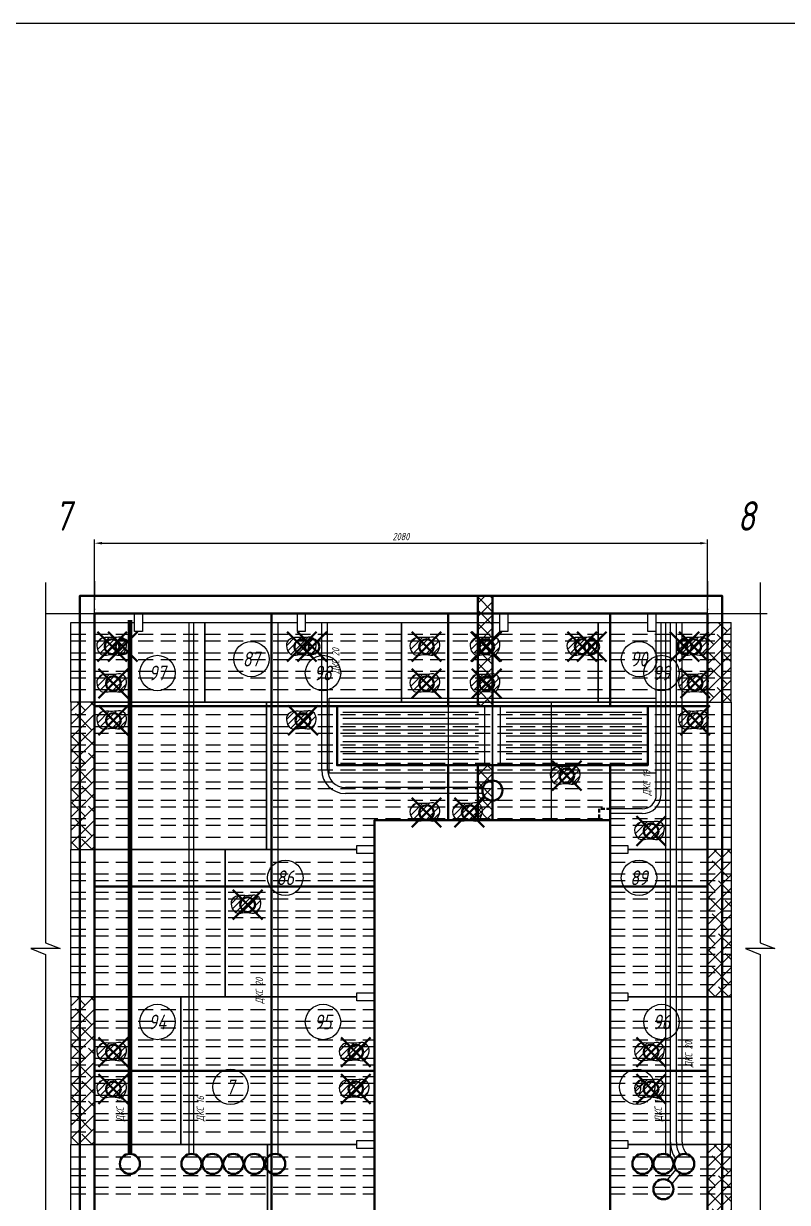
# Model space of a CAD drawing. Header units: millimetres. Extents: x -58926 to 122586, y -58688 to 8347.
# Drawn here: x 30306 to 32898, y 898 to 4896 of the extents above; entities that cross this region are included whole.
import ezdxf
from ezdxf.enums import TextEntityAlignment as Align

# ---------------------------------------------------------------- set-up
doc = ezdxf.new("R2010")
doc.units = ezdxf.units.MM
doc.header["$PDMODE"] = 35
doc.header["$PDSIZE"] = 50
for name, pattern in [('ACAD_ISO10W100', [18.5, 12, -3, 0.5, -3]), ('DASH2DOT', [31.75, 12.7, -6.35, 0, -6.35, 0, -6.35]), ('DASHED', [19.05, 12.7, -6.35])]:
    doc.linetypes.add(name, pattern=pattern)
for name, color, linetype in [('01 Черновое', 7, 'Continuous'), ('02 ОВиК', 7, 'Continuous'), ('02 Розетки', 7, 'Continuous'), ('02 ЭОМ и СС', 7, 'Continuous'), ('04 Освещение', 7, 'Continuous'), ('05 Слаботочка', 7, 'Continuous'), ('06 Авт-ка климата', 7, 'Continuous'), ('08 Пож. и техн. сигн.', 7, 'Continuous'), ('101 Крепление', 7, 'Continuous'), ('102 Звукоизоляция', 7, 'Continuous'), ('103 ГВЛ слой 1', 7, 'Continuous'), ('104 ГВЛ слой 2', 7, 'Continuous'), ('11 Привязка размеры', 7, 'Continuous')]:
    doc.layers.add(name, color=color, linetype=linetype)
doc.layers.add('100 noprint', color=1, linetype='Continuous', plot=False)
doc.styles.get("Standard").update_dxf_attribs({"font": 'arial.ttf'})
doc.styles.add('ГОСТ-ISOCPEUR', font='isocpeui.ttf', dxfattribs={"width": 0.8})
doc.dimstyles.new('ISO-25', dxfattribs={"dimtxt": 2.5, "dimasz": 2.5, "dimexe": 1.25, "dimexo": 0.625, "dimtad": 1, "dimtxsty": 'Standard', "dimcen": 2.5, "dimadec": 0, "dimazin": 0, "dimtfac": 1, "dimtmove": 0, "dimatfit": 3, "dimfxl": 1, "dimarcsym": 0})

# ---------------------------------------------------------------- blocks, each defined once
blk = doc.blocks.new('плита')
at = {"lineweight": -2}
blk.add_lwpolyline([(0, 500), (667, 500), (667, 0), (0, 0)], close=True, dxfattribs=at)
blk = doc.blocks.new('АП 500х200')
at = {"color": 0, "lineweight": -2}
for p, q in [((-507, 207), (-47, 207)), ((-507, 187), (-47, 187)), ((-507, 167), (-47, 167)), ((-507, 147), (-47, 147)), ((-507, 127), (-47, 127)), ((-507, 107), (-47, 107)), ((-507, 87), (-47, 87)), ((-507, 67), (-47, 67)), ((-507, 47), (-47, 47))]:
    blk.add_line(p, q, dxfattribs=at)
for points in [[(-554, 0), (-554, 254), (0, 254), (0, 0)], [(-527, 27), (-527, 227), (-27, 227), (-27, 27)]]:
    blk.add_lwpolyline(points, close=True, dxfattribs=at)
blk = doc.blocks.new('*D409')
at = {"layer": '01 Черновое', "color": 0, "lineweight": -2}
for p, q in [((30546.7, 2865.2), (30546.7, 3146.6)), ((30571.7, 3134.1), (32601.7, 3134.1)), ((32626.7, 2865.2), (32626.7, 3146.6))]:
    blk.add_line(p, q, dxfattribs=at)
at = {"layer": '01 Черновое', "color": 0}
for points in [[(30571.7, 3138.3), (30571.7, 3129.9), (30546.7, 3134.1)], [(32601.7, 3129.9), (32601.7, 3138.3), (32626.7, 3134.1)]]:
    blk.add_solid(points, dxfattribs=at)
at = {"layer": 'Defpoints', "color": 0}
for p in [(32626.7, 3134.1), (30546.7, 2865.2), (32626.7, 2865.2)]:
    blk.add_point(p, dxfattribs=at)
at = {"layer": '01 Черновое', "color": 0, "insert": (31586.7, 3156.6), "char_height": 25, "attachment_point": 5, "style": 'ГОСТ-ISOCPEUR'}
blk.add_mtext('2080', dxfattribs=at)

msp = doc.modelspace()

# ---------------------------------------------------------------- hatches: boundary and pattern name
at = {"layer": '01 Черновое'}
h = msp.add_hatch(dxfattribs=at)
h.set_pattern_fill('ANSI38', color=256, scale=10, style=0)
h.set_pattern_definition([(45, (-32368.85, 11411.367), (-22.45064, 22.45064), []), (135, (-32368.85, 11411.367), (-67.351921, 22.45064), [79.375, -47.625])])
h.paths.add_polyline_path([(32706.742, 2595.176), (32706.742, 2865.176), (32626.742, 2865.176), (32626.742, 2595.176)])
h = msp.add_hatch(dxfattribs=at)
h.set_pattern_fill('ANSI38', color=256, scale=10, style=0)
h.set_pattern_definition([(45, (-32368.85, 13411.367), (-22.45064, 22.45064), []), (135, (-32368.85, 13411.367), (-67.351921, 22.45064), [79.375, -47.625])])
h.paths.add_polyline_path([(30546.742, 2095.176), (30546.742, 2595.176), (30466.742, 2595.176), (30466.742, 2095.176)])
h = msp.add_hatch(dxfattribs=at)
h.set_pattern_fill('ANSI38', color=256, scale=10, style=0)
h.set_pattern_definition([(45, (-30208.85, 12911.367), (-22.45064, 22.45064), []), (135, (-30208.85, 12911.367), (-67.351921, 22.45064), [79.375, -47.625])])
h.paths.add_polyline_path([(32706.742, 1595.176), (32706.742, 2095.176), (32626.742, 2095.176), (32626.742, 1595.176)])
h = msp.add_hatch(dxfattribs=at)
h.set_pattern_fill('ANSI38', color=256, scale=10, style=0)
h.set_pattern_definition([(45, (-32368.85, 12411.367), (-22.45064, 22.45064), []), (135, (-32368.85, 12411.367), (-67.351921, 22.45064), [79.375, -47.625])])
h.paths.add_polyline_path([(30546.742, 1095.176), (30546.742, 1595.176), (30466.742, 1595.176), (30466.742, 1095.176)])
h = msp.add_hatch(dxfattribs=at)
h.set_pattern_fill('ANSI38', color=256, scale=10, style=0)
h.set_pattern_definition([(45, (-30208.85, 11911.367), (-22.45064, 22.45064), []), (135, (-30208.85, 11911.367), (-67.351921, 22.45064), [79.375, -47.625])])
h.paths.add_polyline_path([(32706.742, 595.176), (32706.742, 1095.176), (32626.742, 1095.176), (32626.742, 595.176)])
at = {"layer": '101 Крепление'}
h = msp.add_hatch(dxfattribs=at)
h.set_pattern_fill('ANSI31', color=5, scale=5, style=0)
h.set_pattern_definition([(45, (30393.338, 253.25), (-11.22532, 11.22532), [])])
edge = h.paths.add_edge_path()
edge.add_spline(control_points=[(30554.175, 2786.612), (30554.175, 2794.642), (30568.974, 2820.447), (30606.49, 2809.744), (30640.543, 2819.617), (30658.392, 2796.903), (30654.258, 2774.226), (30639.403, 2748.308), (30605.613, 2762.155), (30567.886, 2745.515), (30554.175, 2775.396), (30554.175, 2786.612)], knot_values=[0, 0, 0, 0, 24.09039364, 73.18784754, 99.9877853, 121.68889408, 145.29658819, 167.74643755, 198.18583422, 237.51289388, 271.16090154, 271.16090154, 271.16090154, 271.16090154], degree=3, periodic=1)
h = msp.add_hatch(dxfattribs=at)
h.set_pattern_fill('ANSI31', color=5, scale=5, style=0)
h.set_pattern_definition([(45, (30370.488, 253.25), (-11.22532, 11.22532), [])])
edge = h.paths.add_edge_path()
edge.add_spline(control_points=[(31197.574, 2786.612), (31197.574, 2794.642), (31212.373, 2820.447), (31249.888, 2809.744), (31283.942, 2819.617), (31301.791, 2796.903), (31297.657, 2774.226), (31282.802, 2748.308), (31249.012, 2762.155), (31211.285, 2745.515), (31197.574, 2775.396), (31197.574, 2786.612)], knot_values=[0, 0, 0, 0, 24.09039364, 73.18784754, 99.9877853, 121.68889408, 145.29658819, 167.74643755, 198.18583422, 237.51289388, 271.16090154, 271.16090154, 271.16090154, 271.16090154], degree=3, periodic=1)
h = msp.add_hatch(dxfattribs=at)
h.set_pattern_fill('ANSI31', color=5, scale=5, style=0)
h.set_pattern_definition([(45, (30266.697, 253.25), (-11.22532, 11.22532), [])])
edge = h.paths.add_edge_path()
edge.add_spline(control_points=[(31616.429, 2786.612), (31616.429, 2794.642), (31631.228, 2820.447), (31668.744, 2809.744), (31702.797, 2819.617), (31720.647, 2796.903), (31716.512, 2774.226), (31701.658, 2748.308), (31667.867, 2762.155), (31630.14, 2745.515), (31616.429, 2775.396), (31616.429, 2786.612)], knot_values=[0, 0, 0, 0, 24.09039364, 73.18784754, 99.9877853, 121.68889408, 145.29658819, 167.74643755, 198.18583422, 237.51289388, 271.16090154, 271.16090154, 271.16090154, 271.16090154], degree=3, periodic=1)
h = msp.add_hatch(dxfattribs=at)
h.set_pattern_fill('ANSI31', color=5, scale=5, style=0)
h.set_pattern_definition([(45, (30471.08, 253.25), (-11.22532, 11.22532), [])])
edge = h.paths.add_edge_path()
edge.add_spline(control_points=[(31820.813, 2786.612), (31820.813, 2794.642), (31835.612, 2820.447), (31873.127, 2809.744), (31907.18, 2819.617), (31925.03, 2796.903), (31920.896, 2774.226), (31906.041, 2748.308), (31872.25, 2762.155), (31834.523, 2745.515), (31820.813, 2775.396), (31820.813, 2786.612)], knot_values=[0, 0, 0, 0, 24.09039364, 73.18784754, 99.9877853, 121.68889408, 145.29658819, 167.74643755, 198.18583422, 237.51289388, 271.16090154, 271.16090154, 271.16090154, 271.16090154], degree=3, periodic=1)
h = msp.add_hatch(dxfattribs=at)
h.set_pattern_fill('ANSI31', color=5, scale=5, style=0)
h.set_pattern_definition([(45, (30799.326, 253.25), (-11.22532, 11.22532), [])])
edge = h.paths.add_edge_path()
edge.add_spline(control_points=[(32149.059, 2786.612), (32149.059, 2794.642), (32163.858, 2820.447), (32201.373, 2809.744), (32235.426, 2819.617), (32253.276, 2796.903), (32249.142, 2774.226), (32234.287, 2748.308), (32200.497, 2762.155), (32162.77, 2745.515), (32149.059, 2775.396), (32149.059, 2786.612)], knot_values=[0, 0, 0, 0, 24.09039364, 73.18784754, 99.9877853, 121.68889408, 145.29658819, 167.74643755, 198.18583422, 237.51289388, 271.16090154, 271.16090154, 271.16090154, 271.16090154], degree=3, periodic=1)
h = msp.add_hatch(dxfattribs=at)
h.set_pattern_fill('ANSI31', color=5, scale=5, style=0)
h.set_pattern_definition([(45, (31178.071, 253.25), (-11.22532, 11.22532), [])])
edge = h.paths.add_edge_path()
edge.add_spline(control_points=[(32527.804, 2786.612), (32527.804, 2794.642), (32542.603, 2820.447), (32580.119, 2809.744), (32614.172, 2819.617), (32632.022, 2796.903), (32627.887, 2774.226), (32613.033, 2748.308), (32579.242, 2762.155), (32541.515, 2745.515), (32527.804, 2775.396), (32527.804, 2786.612)], knot_values=[0, 0, 0, 0, 24.09039364, 73.18784754, 99.9877853, 121.68889408, 145.29658819, 167.74643755, 198.18583422, 237.51289388, 271.16090154, 271.16090154, 271.16090154, 271.16090154], degree=3, periodic=1)
h = msp.add_hatch(dxfattribs=at)
h.set_pattern_fill('ANSI31', color=5, scale=5, style=0)
h.set_pattern_definition([(45, (30393.338, 128.25), (-11.22532, 11.22532), [])])
edge = h.paths.add_edge_path()
edge.add_spline(control_points=[(30554.175, 2661.612), (30554.175, 2669.642), (30568.974, 2695.447), (30606.49, 2684.744), (30640.543, 2694.617), (30658.392, 2671.903), (30654.258, 2649.226), (30639.403, 2623.308), (30605.613, 2637.155), (30567.886, 2620.515), (30554.175, 2650.396), (30554.175, 2661.612)], knot_values=[0, 0, 0, 0, 24.09039364, 73.18784754, 99.9877853, 121.68889408, 145.29658819, 167.74643755, 198.18583422, 237.51289388, 271.16090154, 271.16090154, 271.16090154, 271.16090154], degree=3, periodic=1)
h = msp.add_hatch(dxfattribs=at)
h.set_pattern_fill('ANSI31', color=5, scale=5, style=0)
h.set_pattern_definition([(45, (30266.697, 128.25), (-11.22532, 11.22532), [])])
edge = h.paths.add_edge_path()
edge.add_spline(control_points=[(31616.429, 2661.612), (31616.429, 2669.642), (31631.228, 2695.447), (31668.744, 2684.744), (31702.797, 2694.617), (31720.647, 2671.903), (31716.512, 2649.226), (31701.658, 2623.308), (31667.867, 2637.155), (31630.14, 2620.515), (31616.429, 2650.396), (31616.429, 2661.612)], knot_values=[0, 0, 0, 0, 24.09039364, 73.18784754, 99.9877853, 121.68889408, 145.29658819, 167.74643755, 198.18583422, 237.51289388, 271.16090154, 271.16090154, 271.16090154, 271.16090154], degree=3, periodic=1)
h = msp.add_hatch(dxfattribs=at)
h.set_pattern_fill('ANSI31', color=5, scale=5, style=0)
h.set_pattern_definition([(45, (30471.08, 128.25), (-11.22532, 11.22532), [])])
edge = h.paths.add_edge_path()
edge.add_spline(control_points=[(31820.813, 2661.612), (31820.813, 2669.642), (31835.612, 2695.447), (31873.127, 2684.744), (31907.18, 2694.617), (31925.03, 2671.903), (31920.896, 2649.226), (31906.041, 2623.308), (31872.25, 2637.155), (31834.523, 2620.515), (31820.813, 2650.396), (31820.813, 2661.612)], knot_values=[0, 0, 0, 0, 24.09039364, 73.18784754, 99.9877853, 121.68889408, 145.29658819, 167.74643755, 198.18583422, 237.51289388, 271.16090154, 271.16090154, 271.16090154, 271.16090154], degree=3, periodic=1)
h = msp.add_hatch(dxfattribs=at)
h.set_pattern_fill('ANSI31', color=5, scale=5, style=0)
h.set_pattern_definition([(45, (31178.071, 128.25), (-11.22532, 11.22532), [])])
edge = h.paths.add_edge_path()
edge.add_spline(control_points=[(32527.804, 2661.612), (32527.804, 2669.642), (32542.603, 2695.447), (32580.119, 2684.744), (32614.172, 2694.617), (32632.022, 2671.903), (32627.887, 2649.226), (32613.033, 2623.308), (32579.242, 2637.155), (32541.515, 2620.515), (32527.804, 2650.396), (32527.804, 2661.612)], knot_values=[0, 0, 0, 0, 24.09039364, 73.18784754, 99.9877853, 121.68889408, 145.29658819, 167.74643755, 198.18583422, 237.51289388, 271.16090154, 271.16090154, 271.16090154, 271.16090154], degree=3, periodic=1)
h = msp.add_hatch(dxfattribs=at)
h.set_pattern_fill('ANSI31', color=5, scale=5, style=0)
h.set_pattern_definition([(45, (30393.338, 3.25), (-11.22532, 11.22532), [])])
edge = h.paths.add_edge_path()
edge.add_spline(control_points=[(30554.175, 2536.612), (30554.175, 2544.642), (30568.974, 2570.447), (30606.49, 2559.744), (30640.543, 2569.617), (30658.392, 2546.903), (30654.258, 2524.226), (30639.403, 2498.308), (30605.613, 2512.155), (30567.886, 2495.515), (30554.175, 2525.396), (30554.175, 2536.612)], knot_values=[0, 0, 0, 0, 24.09039364, 73.18784754, 99.9877853, 121.68889408, 145.29658819, 167.74643755, 198.18583422, 237.51289388, 271.16090154, 271.16090154, 271.16090154, 271.16090154], degree=3, periodic=1)
h = msp.add_hatch(dxfattribs=at)
h.set_pattern_fill('ANSI31', color=5, scale=5, style=0)
h.set_pattern_definition([(45, (30370.488, 3.25), (-11.22532, 11.22532), [])])
edge = h.paths.add_edge_path()
edge.add_spline(control_points=[(31197.574, 2536.612), (31197.574, 2544.642), (31212.373, 2570.447), (31249.888, 2559.744), (31283.942, 2569.617), (31301.791, 2546.903), (31297.657, 2524.226), (31282.802, 2498.308), (31249.012, 2512.155), (31211.285, 2495.515), (31197.574, 2525.396), (31197.574, 2536.612)], knot_values=[0, 0, 0, 0, 24.09039364, 73.18784754, 99.9877853, 121.68889408, 145.29658819, 167.74643755, 198.18583422, 237.51289388, 271.16090154, 271.16090154, 271.16090154, 271.16090154], degree=3, periodic=1)
h = msp.add_hatch(dxfattribs=at)
h.set_pattern_fill('ANSI31', color=5, scale=5, style=0)
h.set_pattern_definition([(45, (31178.071, 3.25), (-11.22532, 11.22532), [])])
edge = h.paths.add_edge_path()
edge.add_spline(control_points=[(32527.804, 2536.612), (32527.804, 2544.642), (32542.603, 2570.447), (32580.119, 2559.744), (32614.172, 2569.617), (32632.022, 2546.903), (32627.887, 2524.226), (32613.033, 2498.308), (32579.242, 2512.155), (32541.515, 2495.515), (32527.804, 2525.396), (32527.804, 2536.612)], knot_values=[0, 0, 0, 0, 24.09039364, 73.18784754, 99.9877853, 121.68889408, 145.29658819, 167.74643755, 198.18583422, 237.51289388, 271.16090154, 271.16090154, 271.16090154, 271.16090154], degree=3, periodic=1)
h = msp.add_hatch(dxfattribs=at)
h.set_pattern_fill('ANSI31', color=5, scale=5, style=0)
h.set_pattern_definition([(45, (30743.02, -184.25), (-11.22532, 11.22532), [])])
edge = h.paths.add_edge_path()
edge.add_spline(control_points=[(32092.753, 2349.112), (32092.753, 2357.142), (32107.552, 2382.947), (32145.067, 2372.244), (32179.12, 2382.117), (32196.97, 2359.403), (32192.836, 2336.726), (32177.981, 2310.808), (32144.191, 2324.655), (32106.464, 2308.015), (32092.753, 2337.896), (32092.753, 2349.112)], knot_values=[0, 0, 0, 0, 24.09039364, 73.18784754, 99.9877853, 121.68889408, 145.29658819, 167.74643755, 198.18583422, 237.51289388, 271.16090154, 271.16090154, 271.16090154, 271.16090154], degree=3, periodic=1)
h = msp.add_hatch(dxfattribs=at)
h.set_pattern_fill('ANSI31', color=5, scale=5, style=0)
h.set_pattern_definition([(45, (30266.697, -309.25), (-11.22532, 11.22532), [])])
edge = h.paths.add_edge_path()
edge.add_spline(control_points=[(31616.429, 2224.112), (31616.429, 2232.142), (31631.228, 2257.947), (31668.744, 2247.244), (31702.797, 2257.117), (31720.647, 2234.403), (31716.512, 2211.726), (31701.658, 2185.808), (31667.867, 2199.655), (31630.14, 2183.015), (31616.429, 2212.896), (31616.429, 2224.112)], knot_values=[0, 0, 0, 0, 24.09039364, 73.18784754, 99.9877853, 121.68889408, 145.29658819, 167.74643755, 198.18583422, 237.51289388, 271.16090154, 271.16090154, 271.16090154, 271.16090154], degree=3, periodic=1)
h = msp.add_hatch(dxfattribs=at)
h.set_pattern_fill('ANSI31', color=5, scale=5, style=0)
h.set_pattern_definition([(45, (30412.135, -309.25), (-11.22532, 11.22532), [])])
edge = h.paths.add_edge_path()
edge.add_spline(control_points=[(31761.868, 2224.112), (31761.868, 2232.142), (31776.667, 2257.947), (31814.182, 2247.244), (31848.235, 2257.117), (31866.085, 2234.403), (31861.951, 2211.726), (31847.096, 2185.808), (31813.306, 2199.655), (31775.579, 2183.015), (31761.868, 2212.896), (31761.868, 2224.112)], knot_values=[0, 0, 0, 0, 24.09039364, 73.18784754, 99.9877853, 121.68889408, 145.29658819, 167.74643755, 198.18583422, 237.51289388, 271.16090154, 271.16090154, 271.16090154, 271.16090154], degree=3, periodic=1)
h = msp.add_hatch(dxfattribs=at)
h.set_pattern_fill('ANSI31', color=5, scale=5, style=0)
h.set_pattern_definition([(45, (31028.79, -371.75), (-11.22532, 11.22532), [])])
edge = h.paths.add_edge_path()
edge.add_spline(control_points=[(32378.523, 2161.612), (32378.523, 2169.642), (32393.322, 2195.447), (32430.838, 2184.744), (32464.891, 2194.617), (32482.741, 2171.903), (32478.606, 2149.226), (32463.752, 2123.308), (32429.961, 2137.155), (32392.234, 2120.515), (32378.523, 2150.396), (32378.523, 2161.612)], knot_values=[0, 0, 0, 0, 24.09039364, 73.18784754, 99.9877853, 121.68889408, 145.29658819, 167.74643755, 198.18583422, 237.51289388, 271.16090154, 271.16090154, 271.16090154, 271.16090154], degree=3, periodic=1)
h = msp.add_hatch(dxfattribs=at)
h.set_pattern_fill('ANSI31', color=5, scale=5, style=0)
h.set_pattern_definition([(45, (30182.76, -621.75), (-11.22532, 11.22532), [])])
edge = h.paths.add_edge_path()
edge.add_spline(control_points=[(31009.847, 1911.612), (31009.847, 1919.642), (31024.646, 1945.447), (31062.161, 1934.744), (31096.215, 1944.617), (31114.064, 1921.903), (31109.93, 1899.226), (31095.075, 1873.308), (31061.285, 1887.155), (31023.558, 1870.515), (31009.847, 1900.396), (31009.847, 1911.612)], knot_values=[0, 0, 0, 0, 24.09039364, 73.18784754, 99.9877853, 121.68889408, 145.29658819, 167.74643755, 198.18583422, 237.51289388, 271.16090154, 271.16090154, 271.16090154, 271.16090154], degree=3, periodic=1)
h = msp.add_hatch(dxfattribs=at)
h.set_pattern_fill('ANSI31', color=5, scale=5, style=0)
h.set_pattern_definition([(45, (30393.338, -1121.75), (-11.22532, 11.22532), [])])
edge = h.paths.add_edge_path()
edge.add_spline(control_points=[(30554.175, 1411.612), (30554.175, 1419.642), (30568.974, 1445.447), (30606.49, 1434.744), (30640.543, 1444.617), (30658.392, 1421.903), (30654.258, 1399.226), (30639.403, 1373.308), (30605.613, 1387.155), (30567.886, 1370.515), (30554.175, 1400.396), (30554.175, 1411.612)], knot_values=[0, 0, 0, 0, 24.09039364, 73.18784754, 99.9877853, 121.68889408, 145.29658819, 167.74643755, 198.18583422, 237.51289388, 271.16090154, 271.16090154, 271.16090154, 271.16090154], degree=3, periodic=1)
h = msp.add_hatch(dxfattribs=at)
h.set_pattern_fill('ANSI31', color=5, scale=5, style=0)
h.set_pattern_definition([(45, (30549.76, -1121.75), (-11.22532, 11.22532), [])])
edge = h.paths.add_edge_path()
edge.add_spline(control_points=[(31376.847, 1411.612), (31376.847, 1419.642), (31391.646, 1445.447), (31429.161, 1434.744), (31463.215, 1444.617), (31481.064, 1421.903), (31476.93, 1399.226), (31462.075, 1373.308), (31428.285, 1387.155), (31390.558, 1370.515), (31376.847, 1400.396), (31376.847, 1411.612)], knot_values=[0, 0, 0, 0, 24.09039364, 73.18784754, 99.9877853, 121.68889408, 145.29658819, 167.74643755, 198.18583422, 237.51289388, 271.16090154, 271.16090154, 271.16090154, 271.16090154], degree=3, periodic=1)
h = msp.add_hatch(dxfattribs=at)
h.set_pattern_fill('ANSI31', color=5, scale=5, style=0)
h.set_pattern_definition([(45, (31028.79, -1121.75), (-11.22532, 11.22532), [])])
edge = h.paths.add_edge_path()
edge.add_spline(control_points=[(32378.523, 1411.612), (32378.523, 1419.642), (32393.322, 1445.447), (32430.838, 1434.744), (32464.891, 1444.617), (32482.741, 1421.903), (32478.606, 1399.226), (32463.752, 1373.308), (32429.961, 1387.155), (32392.234, 1370.515), (32378.523, 1400.396), (32378.523, 1411.612)], knot_values=[0, 0, 0, 0, 24.09039364, 73.18784754, 99.9877853, 121.68889408, 145.29658819, 167.74643755, 198.18583422, 237.51289388, 271.16090154, 271.16090154, 271.16090154, 271.16090154], degree=3, periodic=1)
h = msp.add_hatch(dxfattribs=at)
h.set_pattern_fill('ANSI31', color=5, scale=5, style=0)
h.set_pattern_definition([(45, (30393.338, -1246.75), (-11.22532, 11.22532), [])])
edge = h.paths.add_edge_path()
edge.add_spline(control_points=[(30554.175, 1286.612), (30554.175, 1294.642), (30568.974, 1320.447), (30606.49, 1309.744), (30640.543, 1319.617), (30658.392, 1296.903), (30654.258, 1274.226), (30639.403, 1248.308), (30605.613, 1262.155), (30567.886, 1245.515), (30554.175, 1275.396), (30554.175, 1286.612)], knot_values=[0, 0, 0, 0, 24.09039364, 73.18784754, 99.9877853, 121.68889408, 145.29658819, 167.74643755, 198.18583422, 237.51289388, 271.16090154, 271.16090154, 271.16090154, 271.16090154], degree=3, periodic=1)
h = msp.add_hatch(dxfattribs=at)
h.set_pattern_fill('ANSI31', color=5, scale=5, style=0)
h.set_pattern_definition([(45, (30549.76, -1246.75), (-11.22532, 11.22532), [])])
edge = h.paths.add_edge_path()
edge.add_spline(control_points=[(31376.847, 1286.612), (31376.847, 1294.642), (31391.646, 1320.447), (31429.161, 1309.744), (31463.215, 1319.617), (31481.064, 1296.903), (31476.93, 1274.226), (31462.075, 1248.308), (31428.285, 1262.155), (31390.558, 1245.515), (31376.847, 1275.396), (31376.847, 1286.612)], knot_values=[0, 0, 0, 0, 24.09039364, 73.18784754, 99.9877853, 121.68889408, 145.29658819, 167.74643755, 198.18583422, 237.51289388, 271.16090154, 271.16090154, 271.16090154, 271.16090154], degree=3, periodic=1)
h = msp.add_hatch(dxfattribs=at)
h.set_pattern_fill('ANSI31', color=5, scale=5, style=0)
h.set_pattern_definition([(45, (31028.79, -1246.75), (-11.22532, 11.22532), [])])
edge = h.paths.add_edge_path()
edge.add_spline(control_points=[(32378.523, 1286.612), (32378.523, 1294.642), (32393.322, 1320.447), (32430.838, 1309.744), (32464.891, 1319.617), (32482.741, 1296.903), (32478.606, 1274.226), (32463.752, 1248.308), (32429.961, 1262.155), (32392.234, 1245.515), (32378.523, 1275.396), (32378.523, 1286.612)], knot_values=[0, 0, 0, 0, 24.09039364, 73.18784754, 99.9877853, 121.68889408, 145.29658819, 167.74643755, 198.18583422, 237.51289388, 271.16090154, 271.16090154, 271.16090154, 271.16090154], degree=3, periodic=1)
at = {"layer": '102 Звукоизоляция', "linetype": 'Continuous', "ltscale": 10}
h = msp.add_hatch(dxfattribs=at)
h.set_pattern_fill('ANSI37', color=74, scale=10, style=0)
h.paths.add_polyline_path([(31896.742, 2581.176), (31896.742, 2595.176), (31846.742, 2595.176), (31846.742, 2581.176)])
h.paths.add_polyline_path([(31896.742, 2595.176), (31896.742, 2608.176), (31846.742, 2608.176), (31846.742, 2595.176)])
h.paths.add_polyline_path([(31896.742, 2608.176), (31896.742, 2865.176), (31846.742, 2865.176), (31846.742, 2608.176)])
h.paths.add_polyline_path([(31896.742, 2865.176), (31896.742, 2895.176), (31846.742, 2895.176), (31846.742, 2865.176)])
h.paths.add_polyline_path([(31896.742, 2895.176), (31896.742, 2955.176), (31846.742, 2955.176), (31846.742, 2905.176), (31856.742, 2895.176)])
h.paths.add_polyline_path([(31856.742, 2895.176), (31846.742, 2905.176), (31846.742, 2895.176)], flags=16)
h = msp.add_hatch(dxfattribs=at)
h.set_pattern_fill('ANSI37', color=74, scale=10, style=0)
h.paths.add_polyline_path([(31896.742, 2195.176), (31896.742, 2381.176), (31846.742, 2381.176), (31846.742, 2195.176)])

# ---------------------------------------------------------------- linework, layer by layer
at = {"layer": '01 Черновое'}
for p, q in [((30380.359, 2895.176), (32828.811, 2895.176)), ((30466.742, 2595.176), (30466.742, 2865.176)), ((30466.742, 2865.176), (30682.49, 2865.176)), ((30709.49, 2865.176), (31235.018, 2865.176)), ((31262.018, 2865.176), (31922.174, 2865.176)), ((31949.174, 2865.176), (32424.223, 2865.176)), ((32451.223, 2865.176), (32706.742, 2865.176)), ((32626.742, 2595.176), (32626.742, 2865.176)), ((32706.742, 2595.176), (32706.742, 2865.176)), ((30466.742, 2595.176), (30466.742, 2095.176)), ((30546.742, 2595.176), (31129.742, 2595.176)), ((30546.742, 2095.176), (30546.742, 2595.176)), ((31129.742, 2595.176), (31129.742, 2095.176)), ((31129.742, 2595.176), (31796.742, 2595.176)), ((31129.742, 2095.176), (31129.742, 2595.176)), ((31746.742, 2595.176), (31746.742, 2195.176)), ((31796.742, 2595.176), (32096.742, 2595.176)), ((32096.742, 2195.176), (32096.742, 2595.176)), ((32096.742, 2195.176), (32096.742, 2595.176)), ((32096.742, 2595.176), (32706.742, 2595.176)), ((32706.742, 2595.176), (32706.742, 2095.176)), ((31496.742, 2195.176), (31496.742, 95.176)), ((31496.742, 2195.176), (32296.742, 2195.176)), ((32296.742, 2195.176), (32296.742, 95.176)), ((30466.742, 2095.176), (30989.742, 2095.176)), ((30466.742, 1595.176), (30466.742, 2095.176)), ((31129.742, 2095.176), (30546.742, 2095.176)), ((30989.742, 2095.176), (30989.742, 1595.176)), ((31436.742, 2095.176), (31129.742, 2095.176)), ((32706.742, 2095.176), (32356.742, 2095.176)), ((32626.742, 1595.176), (32626.742, 2095.176)), ((32706.742, 2095.176), (32706.742, 1595.176)), ((30466.742, 1595.176), (30466.742, 1095.176)), ((30989.742, 1595.176), (30466.742, 1595.176)), ((30546.742, 1595.176), (30546.742, 1095.176)), ((30839.742, 1095.176), (30839.742, 1595.176)), ((30839.742, 1595.176), (31436.742, 1595.176)), ((32706.742, 1595.176), (32706.742, 1095.176)), ((31436.742, 1095.176), (30839.742, 1095.176)), ((32626.742, 595.176), (32626.742, 1095.176)), ((32706.742, 1095.176), (32706.742, 595.176))]:
    msp.add_line(p, q, dxfattribs=at)
at = {"layer": '01 Черновое', "linetype": 'DASHED', "ltscale": 5}
for p, q in [((30546.742, 2595.176), (30546.742, 2865.176)), ((32626.742, 2095.176), (32626.742, 2595.176)), ((30546.742, 1595.176), (30546.742, 2095.176)), ((32626.742, 1095.176), (32626.742, 1595.176)), ((30546.742, 595.176), (30546.742, 1095.176))]:
    msp.add_line(p, q, dxfattribs=at)
at = {"layer": '01 Черновое'}
for points in [[(30380.359, 3001.263), (30380.359, 1779.27), (30430.359, 1759.27), (30330.359, 1759.27), (30380.359, 1739.27), (30380.359, 623.363), (30430.359, 603.363), (30330.359, 603.363), (30380.359, 583.363), (30380.359, -38.258)], [(32805.288, 3001.263), (32805.288, 1779.27), (32855.288, 1759.27), (32755.288, 1759.27), (32805.288, 1739.27), (32805.288, 623.363), (32855.288, 603.363), (32755.288, 603.363), (32805.288, 583.363), (32805.288, -38.258)], [(30921.242, 2865.176), (30921.242, 2595.176), (30466.742, 2595.176)], [(31588.242, 2865.176), (31588.242, 2595.176), (30921.242, 2595.176), (30921.242, 2865.176)], [(32255.242, 2865.176), (32255.242, 2595.176), (31588.242, 2595.176), (31588.242, 2865.176)], [(32626.742, 2595.176), (32255.242, 2595.176), (32255.242, 2865.176)], [(31436.742, 1595.176), (30989.742, 1595.176), (30989.742, 2095.176), (31436.742, 2095.176)], [(32356.742, 2095.176), (32626.742, 2095.176)], [(30546.742, 1595.176), (30839.742, 1595.176), (30839.742, 1095.176), (30546.742, 1095.176)], [(32356.742, 1595.176), (32706.742, 1595.176)], [(32706.742, 1595.176), (32356.742, 1595.176)], [(31436.742, 595.176), (31133.742, 595.176), (31133.742, 1095.176), (31436.742, 1095.176)], [(32356.742, 1095.176), (32626.742, 1095.176)], [(32706.742, 1095.176), (32356.742, 1095.176)]]:
    msp.add_lwpolyline(points, dxfattribs=at)
at = {"layer": '01 Черновое', "flags": 128}
for points in [[(30709.49, 2835.176), (30682.49, 2835.176), (30682.49, 2895.176), (30709.49, 2895.176)], [(31262.018, 2835.176), (31235.018, 2835.176), (31235.018, 2895.176), (31262.018, 2895.176)], [(31949.174, 2835.176), (31922.174, 2835.176), (31922.174, 2895.176), (31949.174, 2895.176)], [(32451.223, 2835.176), (32424.223, 2835.176), (32424.223, 2895.176), (32451.223, 2895.176)], [(31436.742, 2081.676), (31436.742, 2108.676), (31496.742, 2108.676), (31496.742, 2081.676)], [(32296.742, 2081.676), (32296.742, 2108.676), (32356.742, 2108.676), (32356.742, 2081.676)], [(31436.742, 1581.676), (31436.742, 1608.676), (31496.742, 1608.676), (31496.742, 1581.676)], [(32296.742, 1581.676), (32296.742, 1608.676), (32356.742, 1608.676), (32356.742, 1581.676)], [(31436.742, 1081.676), (31436.742, 1108.676), (31496.742, 1108.676), (31496.742, 1081.676)], [(32296.742, 1081.676), (32296.742, 1108.676), (32356.742, 1108.676), (32356.742, 1081.676)]]:
    msp.add_lwpolyline(points, close=True, dxfattribs=at)
at = {"layer": '02 Розетки'}
for p, q in [((31149.742, 1061.672), (31149.742, 2862.176)), ((31169.742, 1061.672), (31169.742, 2862.176))]:
    msp.add_line(p, q, dxfattribs=at)
at = {"layer": '02 Розетки', "lineweight": 40}
for centre in [(30946.742, 1029.176), (31017.742, 1029.176), (31088.742, 1029.176), (31159.742, 1029.176)]:
    msp.add_circle(centre, 34, dxfattribs=at)
at = {"layer": '02 ЭОМ и СС'}
for p, q in [((30867.742, 1062.29), (30867.742, 2862.245)), ((30883.742, 1062.29), (30883.742, 2862.245)), ((31149.742, 1061.672), (31149.742, 2862.176)), ((31169.742, 1061.672), (31169.742, 2862.176)), ((31317.742, 2365.176), (31317.742, 2862.176)), ((31337.742, 2365.176), (31337.742, 2862.176)), ((32452.742, 2281.176), (32452.742, 2862.176)), ((32468.742, 2281.176), (32468.742, 2862.176)), ((31864.245, 2305.176), (31397.742, 2305.176)), ((31864.245, 2285.176), (31397.742, 2285.176)), ((32404.742, 2233.176), (32296.742, 2233.176)), ((32404.742, 2217.176), (32296.742, 2217.176)), ((32519.341, 1010.483), (32489.719, 974.602)), ((32534.764, 997.75), (32505.142, 961.869))]:
    msp.add_line(p, q, dxfattribs=at)
at = {"layer": '02 ЭОМ и СС', "flags": 128}
msp.add_lwpolyline([(30666.742, 1063.176, 16, 16, 0), (30666.742, 2873.687, 16, 16, 0)], format="xyseb", dxfattribs=at)
at = {"layer": '02 ЭОМ и СС', "linetype": 'DASHED', "lineweight": 40, "flags": 128}
msp.add_lwpolyline([(32296.742, 2195.176), (32296.742, 2233.176), (32258.742, 2233.176), (32258.742, 2195.176)], close=True, dxfattribs=at)
at = {"layer": '02 ЭОМ и СС', "lineweight": 40}
for centre in [(31896.742, 2295.176), (30666.742, 1029.176), (30875.742, 1029.176), (30946.742, 1029.176), (31017.742, 1029.176), (31088.742, 1029.176), (31159.742, 1029.176), (32405.742, 1029.176), (32476.742, 1029.176), (32547.742, 1029.176), (32476.742, 943.176)]:
    msp.add_circle(centre, 34, dxfattribs=at)
at = {"layer": '02 ЭОМ и СС'}
for centre, radius, start, end in [((31397.742, 2365.176), 80, 180, 270), ((31397.742, 2365.176), 60, 180, 270), ((32404.742, 2281.176), 48, 270, 0), ((32404.742, 2281.176), 64, 270, 0)]:
    msp.add_arc(centre, radius, start, end, dxfattribs=at)
at = {"layer": '04 Освещение'}
for p, q in [((32484.742, 1062.222), (32484.742, 2862.176)), ((32500.742, 1053.259), (32500.742, 2862.176))]:
    msp.add_line(p, q, dxfattribs=at)
at = {"layer": '04 Освещение', "flags": 128}
msp.add_lwpolyline([(30666.742, 1063.176, 16, 16, 0), (30666.742, 2873.687, 16, 16, 0)], format="xyseb", dxfattribs=at)
at = {"layer": '04 Освещение', "lineweight": 40}
for centre in [(30666.742, 1029.176), (32476.742, 1029.176)]:
    msp.add_circle(centre, 34, dxfattribs=at)
at = {"layer": '05 Слаботочка'}
for p, q in [((30867.742, 1062.29), (30867.742, 2862.245)), ((30883.742, 1062.29), (30883.742, 2862.245)), ((31317.742, 2365.176), (31317.742, 2862.176)), ((31337.742, 2365.176), (31337.742, 2862.176)), ((31864.245, 2305.176), (31397.742, 2305.176)), ((31864.245, 2285.176), (31397.742, 2285.176))]:
    msp.add_line(p, q, dxfattribs=at)
at = {"layer": '05 Слаботочка', "lineweight": 40}
for centre in [(31896.742, 2295.176), (30875.742, 1029.176)]:
    msp.add_circle(centre, 34, dxfattribs=at)
at = {"layer": '05 Слаботочка'}
for radius in [80, 60]:
    msp.add_arc((31397.742, 2365.176), radius, 180, 270, dxfattribs=at)
at = {"layer": '06 Авт-ка климата'}
for p, q in [((32500.742, 1102.715), (32500.742, 2862.176)), ((32520.742, 1102.715), (32520.742, 2862.176)), ((32540.742, 1102.715), (32540.742, 2862.176)), ((32519.341, 1010.483), (32489.719, 974.602)), ((32534.764, 997.75), (32505.142, 961.869))]:
    msp.add_line(p, q, dxfattribs=at)
at = {"layer": '06 Авт-ка климата', "lineweight": 40}
for centre in [(32405.742, 1029.176), (32547.742, 1029.176), (32476.742, 943.176)]:
    msp.add_circle(centre, 34, dxfattribs=at)
at = {"layer": '06 Авт-ка климата'}
for radius, end in [(100, 214.450052), (80, 212.362019), (60, 222.763276)]:
    msp.add_arc((32600.742, 1102.715), radius, 180, end, dxfattribs=at)
at = {"layer": '08 Пож. и техн. сигн.'}
for p, q in [((32452.742, 2281.176), (32452.742, 2862.176)), ((32468.742, 2281.176), (32468.742, 2862.176)), ((32404.742, 2233.176), (32296.742, 2233.176)), ((32404.742, 2217.176), (32296.742, 2217.176))]:
    msp.add_line(p, q, dxfattribs=at)
at = {"layer": '08 Пож. и техн. сигн.', "linetype": 'DASHED', "lineweight": 40, "flags": 128}
msp.add_lwpolyline([(32296.742, 2195.176), (32296.742, 2233.176), (32258.742, 2233.176), (32258.742, 2195.176)], close=True, dxfattribs=at)
at = {"layer": '08 Пож. и техн. сигн.'}
for radius in [48, 64]:
    msp.add_arc((32404.742, 2281.176), radius, 270, 0, dxfattribs=at)
at = {"layer": '100 noprint', "linetype": 'DASHED', "ltscale": 4}
for p, q in [((30466.742, 2825.176), (32706.742, 2825.176)), ((30466.742, 2802.676), (32706.742, 2802.676)), ((30466.742, 2762.676), (32706.742, 2762.676)), ((30466.742, 2740.176), (32706.742, 2740.176)), ((30466.742, 2700.176), (32706.742, 2700.176)), ((30466.742, 2677.676), (32706.742, 2677.676)), ((30466.742, 2637.676), (32706.742, 2637.676)), ((30466.742, 2552.676), (32706.742, 2552.676)), ((30466.742, 2512.676), (32706.742, 2512.676)), ((30466.742, 2490.176), (32706.742, 2490.176)), ((30466.742, 2450.176), (32706.742, 2450.176)), ((30466.742, 2427.676), (32706.742, 2427.676)), ((30466.742, 2387.676), (32706.742, 2387.676)), ((30466.742, 2365.176), (32706.742, 2365.176)), ((30466.742, 2325.176), (32706.742, 2325.176)), ((30466.742, 2302.676), (32706.742, 2302.676)), ((30466.742, 2262.676), (32706.742, 2262.676)), ((30466.742, 2240.176), (32706.742, 2240.176)), ((30466.742, 2200.176), (32706.742, 2200.176)), ((30466.742, 2177.676), (31496.742, 2177.676)), ((32296.742, 2177.676), (32706.742, 2177.676)), ((30466.742, 2137.676), (31496.742, 2137.676)), ((32296.742, 2137.676), (32706.742, 2137.676)), ((30466.742, 2052.676), (31496.742, 2052.676)), ((32296.742, 2052.676), (32706.742, 2052.676)), ((30466.742, 2012.676), (31496.742, 2012.676)), ((32296.742, 2012.676), (32706.742, 2012.676)), ((30466.742, 1990.176), (31496.742, 1990.176)), ((32296.742, 1990.176), (32706.742, 1990.176)), ((30466.742, 1950.176), (31496.742, 1950.176)), ((30466.742, 1927.676), (31496.742, 1927.676)), ((32296.742, 1950.176), (32706.742, 1950.176)), ((32296.742, 1927.676), (32706.742, 1927.676)), ((30466.742, 1887.676), (31496.742, 1887.676)), ((32296.742, 1887.676), (32706.742, 1887.676)), ((30466.742, 1865.176), (31496.742, 1865.176)), ((32296.742, 1865.176), (32706.742, 1865.176)), ((30466.742, 1825.176), (31496.742, 1825.176)), ((30466.742, 1802.676), (31496.742, 1802.676)), ((32296.742, 1825.176), (32706.742, 1825.176)), ((32296.742, 1802.676), (32706.742, 1802.676)), ((30466.742, 1762.676), (31496.742, 1762.676)), ((32296.742, 1762.676), (32706.742, 1762.676)), ((30466.742, 1740.176), (31496.742, 1740.176)), ((32296.742, 1740.176), (32706.742, 1740.176)), ((30466.742, 1700.176), (31496.742, 1700.176)), ((32296.742, 1700.176), (32706.742, 1700.176)), ((30466.742, 1677.676), (31496.742, 1677.676)), ((32296.742, 1677.676), (32706.742, 1677.676)), ((30466.742, 1637.676), (31496.742, 1637.676)), ((32296.742, 1637.676), (32706.742, 1637.676)), ((30466.742, 1552.676), (31496.742, 1552.676)), ((32296.742, 1552.676), (32706.742, 1552.676)), ((30466.742, 1512.676), (31496.742, 1512.676)), ((30466.742, 1490.176), (31496.742, 1490.176)), ((32296.742, 1512.676), (32706.742, 1512.676)), ((32296.742, 1490.176), (32706.742, 1490.176)), ((30466.742, 1450.176), (31496.742, 1450.176)), ((32296.742, 1450.176), (32706.742, 1450.176)), ((30466.742, 1427.676), (31496.742, 1427.676)), ((32296.742, 1427.676), (32706.742, 1427.676)), ((30466.742, 1387.676), (31496.742, 1387.676)), ((30466.742, 1365.176), (31496.742, 1365.176)), ((32296.742, 1387.676), (32706.742, 1387.676)), ((32296.742, 1365.176), (32706.742, 1365.176)), ((30466.742, 1325.176), (31496.742, 1325.176)), ((32296.742, 1325.176), (32706.742, 1325.176)), ((30466.742, 1302.676), (31496.742, 1302.676)), ((32296.742, 1302.676), (32706.742, 1302.676)), ((30466.742, 1262.676), (31496.742, 1262.676)), ((30466.742, 1240.176), (31496.742, 1240.176)), ((32296.742, 1262.676), (32706.742, 1262.676)), ((32296.742, 1240.176), (32706.742, 1240.176)), ((30466.742, 1200.176), (31496.742, 1200.176)), ((32296.742, 1200.176), (32706.742, 1200.176)), ((30466.742, 1177.676), (31496.742, 1177.676)), ((32296.742, 1177.676), (32706.742, 1177.676)), ((30466.742, 1137.676), (31496.742, 1137.676)), ((32296.742, 1137.676), (32706.742, 1137.676)), ((30466.742, 1052.676), (31496.742, 1052.676)), ((32296.742, 1052.676), (32706.742, 1052.676)), ((30466.742, 1012.676), (31496.742, 1012.676)), ((32296.742, 1012.676), (32706.742, 1012.676)), ((30466.742, 990.176), (31496.742, 990.176)), ((32296.742, 990.176), (32706.742, 990.176)), ((30466.742, 950.176), (31496.742, 950.176)), ((30466.742, 927.676), (31496.742, 927.676)), ((32296.742, 950.176), (32706.742, 950.176)), ((32296.742, 927.676), (32706.742, 927.676))]:
    msp.add_line(p, q, dxfattribs=at)
at = {"layer": '100 noprint'}
for points in [[(28150.793, 4896.337), (28150.793, -1320.331), (34543.749, -1320.331), (34543.749, 4896.337)], [(31496.742, 2195.176), (31496.742, 95.176), (32296.742, 95.176), (32296.742, 2195.176)]]:
    msp.add_lwpolyline(points, close=True, dxfattribs=at)
at = {"layer": '101 Крепление', "color": 5, "start_tangent": (0, 1), "end_tangent": (0, 1)}
for points in [[(30554.175, 2786.612), (30565.289, 2807.986), (30614.021, 2813.97), (30640.82, 2813.97), (30654.713, 2797.299), (30652.576, 2773.788), (30639.313, 2755.675), (30608.891, 2756.689), (30569.564, 2756.689), (30554.175, 2786.612)], [(31197.574, 2786.612), (31208.688, 2807.986), (31257.42, 2813.97), (31284.219, 2813.97), (31298.112, 2797.299), (31295.975, 2773.788), (31282.712, 2755.675), (31252.29, 2756.689), (31212.963, 2756.689), (31197.574, 2786.612)], [(31616.429, 2786.612), (31627.544, 2807.986), (31676.275, 2813.97), (31703.075, 2813.97), (31716.968, 2797.299), (31714.83, 2773.788), (31701.568, 2755.675), (31671.145, 2756.689), (31631.818, 2756.689), (31616.429, 2786.612)], [(31820.813, 2786.612), (31831.927, 2807.986), (31880.658, 2813.97), (31907.458, 2813.97), (31921.351, 2797.299), (31919.213, 2773.788), (31905.951, 2755.675), (31875.529, 2756.689), (31836.201, 2756.689), (31820.813, 2786.612)], [(32149.059, 2786.612), (32160.173, 2807.986), (32208.904, 2813.97), (32235.704, 2813.97), (32249.597, 2797.299), (32247.46, 2773.788), (32234.197, 2755.675), (32203.775, 2756.689), (32164.448, 2756.689), (32149.059, 2786.612)], [(32527.804, 2786.612), (32538.919, 2807.986), (32587.65, 2813.97), (32614.45, 2813.97), (32628.343, 2797.299), (32626.205, 2773.788), (32612.943, 2755.675), (32582.52, 2756.689), (32543.193, 2756.689), (32527.804, 2786.612)], [(30554.175, 2661.612), (30565.289, 2682.986), (30614.021, 2688.97), (30640.82, 2688.97), (30654.713, 2672.299), (30652.576, 2648.788), (30639.313, 2630.675), (30608.891, 2631.689), (30569.564, 2631.689), (30554.175, 2661.612)], [(31616.429, 2661.612), (31627.544, 2682.986), (31676.275, 2688.97), (31703.075, 2688.97), (31716.968, 2672.299), (31714.83, 2648.788), (31701.568, 2630.675), (31671.145, 2631.689), (31631.818, 2631.689), (31616.429, 2661.612)], [(31820.813, 2661.612), (31831.927, 2682.986), (31880.658, 2688.97), (31907.458, 2688.97), (31921.351, 2672.299), (31919.213, 2648.788), (31905.951, 2630.675), (31875.529, 2631.689), (31836.201, 2631.689), (31820.813, 2661.612)], [(32527.804, 2661.612), (32538.919, 2682.986), (32587.65, 2688.97), (32614.45, 2688.97), (32628.343, 2672.299), (32626.205, 2648.788), (32612.943, 2630.675), (32582.52, 2631.689), (32543.193, 2631.689), (32527.804, 2661.612)], [(30554.175, 2536.612), (30565.289, 2557.986), (30614.021, 2563.97), (30640.82, 2563.97), (30654.713, 2547.299), (30652.576, 2523.788), (30639.313, 2505.675), (30608.891, 2506.689), (30569.564, 2506.689), (30554.175, 2536.612)], [(31197.574, 2536.612), (31208.688, 2557.986), (31257.42, 2563.97), (31284.219, 2563.97), (31298.112, 2547.299), (31295.975, 2523.788), (31282.712, 2505.675), (31252.29, 2506.689), (31212.963, 2506.689), (31197.574, 2536.612)], [(32527.804, 2536.612), (32538.919, 2557.986), (32587.65, 2563.97), (32614.45, 2563.97), (32628.343, 2547.299), (32626.205, 2523.788), (32612.943, 2505.675), (32582.52, 2506.689), (32543.193, 2506.689), (32527.804, 2536.612)], [(32092.753, 2349.112), (32103.867, 2370.486), (32152.598, 2376.47), (32179.398, 2376.47), (32193.291, 2359.799), (32191.154, 2336.288), (32177.891, 2318.175), (32147.469, 2319.189), (32108.142, 2319.189), (32092.753, 2349.112)], [(31616.429, 2224.112), (31627.544, 2245.486), (31676.275, 2251.47), (31703.075, 2251.47), (31716.968, 2234.799), (31714.83, 2211.288), (31701.568, 2193.175), (31671.145, 2194.189), (31631.818, 2194.189), (31616.429, 2224.112)], [(31761.868, 2224.112), (31772.982, 2245.486), (31821.713, 2251.47), (31848.513, 2251.47), (31862.406, 2234.799), (31860.269, 2211.288), (31847.006, 2193.175), (31816.584, 2194.189), (31777.257, 2194.189), (31761.868, 2224.112)], [(32378.523, 2161.612), (32389.638, 2182.986), (32438.369, 2188.97), (32465.169, 2188.97), (32479.062, 2172.299), (32476.924, 2148.788), (32463.662, 2130.675), (32433.239, 2131.689), (32393.912, 2131.689), (32378.523, 2161.612)], [(31009.847, 1911.612), (31020.961, 1932.986), (31069.692, 1938.97), (31096.492, 1938.97), (31110.385, 1922.299), (31108.248, 1898.788), (31094.985, 1880.675), (31064.563, 1881.689), (31025.236, 1881.689), (31009.847, 1911.612)], [(30554.175, 1411.612), (30565.289, 1432.986), (30614.021, 1438.97), (30640.82, 1438.97), (30654.713, 1422.299), (30652.576, 1398.788), (30639.313, 1380.675), (30608.891, 1381.689), (30569.564, 1381.689), (30554.175, 1411.612)], [(31376.847, 1411.612), (31387.961, 1432.986), (31436.692, 1438.97), (31463.492, 1438.97), (31477.385, 1422.299), (31475.248, 1398.788), (31461.985, 1380.675), (31431.563, 1381.689), (31392.236, 1381.689), (31376.847, 1411.612)], [(32378.523, 1411.612), (32389.638, 1432.986), (32438.369, 1438.97), (32465.169, 1438.97), (32479.062, 1422.299), (32476.924, 1398.788), (32463.662, 1380.675), (32433.239, 1381.689), (32393.912, 1381.689), (32378.523, 1411.612)], [(30554.175, 1286.612), (30565.289, 1307.986), (30614.021, 1313.97), (30640.82, 1313.97), (30654.713, 1297.299), (30652.576, 1273.788), (30639.313, 1255.675), (30608.891, 1256.689), (30569.564, 1256.689), (30554.175, 1286.612)], [(31376.847, 1286.612), (31387.961, 1307.986), (31436.692, 1313.97), (31463.492, 1313.97), (31477.385, 1297.299), (31475.248, 1273.788), (31461.985, 1255.675), (31431.563, 1256.689), (31392.236, 1256.689), (31376.847, 1286.612)], [(32378.523, 1286.612), (32389.638, 1307.986), (32438.369, 1313.97), (32465.169, 1313.97), (32479.062, 1297.299), (32476.924, 1273.788), (32463.662, 1255.675), (32433.239, 1256.689), (32393.912, 1256.689), (32378.523, 1286.612)]]:
    msp.add_spline(points, degree=3, dxfattribs=at)
at = {"layer": '102 Звукоизоляция', "color": 74, "linetype": 'DASH2DOT', "ltscale": 5}
for points in [[(30546.742, 3005.176), (30546.742, -4.824)], [(32626.742, 3005.176), (32626.742, -4.824)], [(30446.742, 2895.176), (32726.742, 2895.176)]]:
    msp.add_lwpolyline(points, dxfattribs=at)
at = {"layer": '102 Звукоизоляция', "color": 74, "linetype": 'Continuous', "lineweight": 40, "ltscale": 10, "flags": 128}
for points in [[(30496.742, 45.176), (30496.742, 2955.176), (31896.742, 2955.176), (31896.742, 2581.176), (31369.742, 2581.176), (31369.742, 2381.176), (31896.742, 2381.176), (31896.742, 2195.176), (31496.742, 2195.176), (31496.742, 45.176)], [(31846.742, 2955.176), (32676.742, 2955.176), (32676.742, 45.176), (32296.742, 45.176), (32296.742, 2195.176), (31846.742, 2195.176), (31846.742, 2381.176), (32423.742, 2381.176), (32423.742, 2581.176), (31846.742, 2581.176)]]:
    msp.add_lwpolyline(points, close=True, dxfattribs=at)
at = {"layer": '102 Звукоизоляция', "color": 74}
for centre in [(31008.25, 1289.999), (32387.506, 1289.999)]:
    msp.add_circle(centre, 60, dxfattribs=at)
at = {"layer": '102 Звукоизоляция', "color": 74, "linetype": 'Continuous', "lineweight": 40, "ltscale": 10}
for p in [(30606.469, 2783.163), (31249.868, 2783.163), (31873.107, 2783.163), (32201.353, 2783.163), (32580.099, 2783.163)]:
    msp.add_point(p, dxfattribs=at)
at = {"layer": '103 ГВЛ слой 1', "color": 6, "lineweight": 40}
for points in [[(30546.742, 2581.176), (30546.742, 2895.176), (31746.742, 2895.176), (31746.742, 2581.176)], [(31746.742, 2895.176), (31746.742, 2581.176), (32626.742, 2581.176), (32626.742, 2895.176)], [(30546.742, 1345.176), (31496.742, 1345.176), (31496.742, 2195.176), (31746.742, 2195.176), (31746.742, 2381.176), (31369.742, 2381.176), (31369.742, 2581.176), (30546.742, 2581.176)], [(32296.742, 1345.176), (32296.742, 2195.176), (31746.742, 2195.176), (31746.742, 2381.176), (32423.742, 2381.176), (32423.742, 2581.176), (32626.742, 2581.176), (32626.742, 1345.176)], [(30546.742, 95.176), (30546.742, 1345.176), (31496.742, 1345.176), (31496.742, 95.176)], [(32296.742, 1345.176), (32296.742, 95.176), (32626.742, 95.176), (32626.742, 1345.176)]]:
    msp.add_lwpolyline(points, close=True, dxfattribs=at)
at = {"layer": '103 ГВЛ слой 1', "color": 6}
for centre in [(31078.981, 2741.286), (32394.12, 2741.286), (31194.12, 1999.576), (32394.12, 1999.576)]:
    msp.add_circle(centre, 60, dxfattribs=at)
at = {"layer": '103 ГВЛ слой 1', "color": 6, "lineweight": 40}
for p in [(30642.812, 2783.163), (31285.164, 2783.163), (31673, 2783.163), (31877.383, 2783.163), (32233.859, 2783.163), (32548.148, 2783.163), (30610.745, 2658.163), (31673, 2658.163), (31877.383, 2658.163), (32584.579, 2659.489), (30610.745, 2533.163), (31254.144, 2533.163), (32584.374, 2533.163), (32149.323, 2345.663), (31673, 2220.663), (31818.438, 2220.663), (32435.094, 2158.163), (31066.417, 1908.163), (30610.745, 1408.163), (31433.417, 1408.163), (32435.094, 1408.163), (30610.745, 1283.163), (31433.417, 1283.163), (32435.094, 1283.163)]:
    msp.add_point(p, dxfattribs=at)
at = {"layer": '104 ГВЛ слой 2', "color": 3, "lineweight": 40}
for points in [[(31146.742, 1970.176), (31146.742, 2895.176), (30546.742, 2895.176), (30546.742, 1970.176)], [(31146.742, 1970.176), (31146.742, 2895.176), (32296.742, 2895.176), (32296.742, 2581.176), (31369.742, 2581.176), (31369.742, 2381.176), (32296.742, 2381.176), (32296.742, 2195.176), (31496.742, 2195.176), (31496.742, 1970.176)], [(32296.742, 1970.176), (32296.742, 2381.176), (32423.742, 2381.176), (32423.742, 2581.176), (32296.742, 2581.176), (32296.742, 2895.176), (32626.742, 2895.176), (32626.742, 1970.176)], [(31146.742, 1970.176), (31146.742, 720.176), (30546.742, 720.176), (30546.742, 1970.176)], [(31146.742, 1970.176), (31146.742, 720.176), (31496.742, 720.176), (31496.742, 1970.176)], [(32626.742, 720.176), (32626.742, 1970.176), (32296.742, 1970.176), (32296.742, 720.176)]]:
    msp.add_lwpolyline(points, close=True, dxfattribs=at)
at = {"layer": '104 ГВЛ слой 2', "color": 3}
for centre in [(30760.164, 2693.892), (31321.97, 2693.892), (32470.832, 2693.892), (30760.164, 1510.313), (31321.97, 1510.313), (32470.832, 1510.313)]:
    msp.add_circle(centre, 60, dxfattribs=at)
at = {"layer": '11 Привязка размеры', "linetype": 'ACAD_ISO10W100'}
msp.add_line((32547.742, 996.08), (32547.742, 996.08), dxfattribs=at)
msp.add_line((32547.742, 996.08), (32547.742, 996.08), dxfattribs=at)

# ---------------------------------------------------------------- block references
at = {"layer": '01 Черновое'}
msp.add_blockref('плита', (30466.742, 595.176), dxfattribs=at)
at = {"layer": '02 ОВиК'}
for p in [(31896.742, 2354.176), (32450.742, 2354.176)]:
    msp.add_blockref('АП 500х200', p, dxfattribs=at)

# ---------------------------------------------------------------- texts
at = {"layer": '01 Черновое', "style": 'ГОСТ-ISOCPEUR', "width": 0.8}
for s, p in [('7', (30439.686, 3226.61)), ('8', (32758.367, 3226.61))]:
    msp.add_text(s, height=100, dxfattribs=at).set_placement(p, align=Align.MIDDLE)
at = {"layer": '02 Розетки', "insert": (31123.806, 1572.014), "char_height": 25, "width": 270.31285, "attachment_point": 7, "rotation": 90, "style": 'ГОСТ-ISOCPEUR'}
msp.add_mtext('{ДКС 20}', dxfattribs=at)
at = {"layer": '04 Освещение', "char_height": 25, "width": 270.31285, "attachment_point": 7, "rotation": 90, "style": 'ГОСТ-ISOCPEUR'}
for insert in [(30651.323, 1173.866), (32476.873, 1173.673)]:
    msp.add_mtext('{ДКС 16}', dxfattribs=dict(at, insert=insert))
at = {"layer": '05 Слаботочка', "char_height": 25, "width": 270.31285, "attachment_point": 7, "rotation": 90, "style": 'ГОСТ-ISOCPEUR'}
for s, insert in [('{ДКС 20}', (31382.518, 2690.278)), ('{ДКС 16}', (30923.348, 1173.741))]:
    msp.add_mtext(s, dxfattribs=dict(at, insert=insert))
at = {"layer": '06 Авт-ка климата', "insert": (32579.971, 1356.876), "char_height": 25, "width": 270.31285, "attachment_point": 7, "rotation": 90, "style": 'ГОСТ-ISOCPEUR'}
msp.add_mtext('{ДКС 20}', dxfattribs=at)
at = {"layer": '08 Пож. и техн. сигн.', "insert": (32437.914, 2277.873), "char_height": 25, "width": 270.31285, "attachment_point": 7, "rotation": 90, "style": 'ГОСТ-ISOCPEUR'}
msp.add_mtext('{ДКС 16}', dxfattribs=at)
at = {"layer": '102 Звукоизоляция', "color": 74, "style": 'ГОСТ-ISOCPEUR', "width": 0.8}
for s, p in [('7', (31008.25, 1289.999)), ('8', (32387.506, 1289.999))]:
    msp.add_text(s, height=50, dxfattribs=at).set_placement(p, align=Align.MIDDLE)
at = {"layer": '103 ГВЛ слой 1', "color": 6, "style": 'ГОСТ-ISOCPEUR', "width": 0.8}
for s, p in [('87', (31078.981, 2741.286)), ('90', (32394.12, 2741.286)), ('86', (31194.12, 1999.576)), ('89', (32394.12, 1999.576))]:
    msp.add_text(s, height=50, dxfattribs=at).set_placement(p, align=Align.MIDDLE)
at = {"layer": '104 ГВЛ слой 2', "color": 3, "style": 'ГОСТ-ISOCPEUR', "width": 0.8}
for s, p in [('97', (30760.164, 2693.892)), ('98', (31321.97, 2693.892)), ('99', (32470.832, 2693.892)), ('94', (30760.164, 1510.313)), ('95', (31321.97, 1510.313)), ('96', (32470.832, 1510.313))]:
    msp.add_text(s, height=50, dxfattribs=at).set_placement(p, align=Align.MIDDLE)

# ---------------------------------------------------------------- dimensions: what is measured, and where the dimension line sits
at = {"layer": '01 Черновое'}
dim = msp.add_linear_dim(base=(32626.742, 3134.111), p1=(30546.742, 2865.176), p2=(32626.742, 2865.176), dimstyle='ISO-25', override={"dimtxt": 25, "dimasz": 25, "dimexe": 12.5, "dimexo": 0, "dimgap": 10, "dimtxsty": 'ГОСТ-ISOCPEUR'}, dxfattribs=at)
dim.commit()
dim.dimension.update_dxf_attribs({"geometry": '*D409', "text_midpoint": (31586.742, 3156.611)})

doc.saveas('drawing.dxf')
